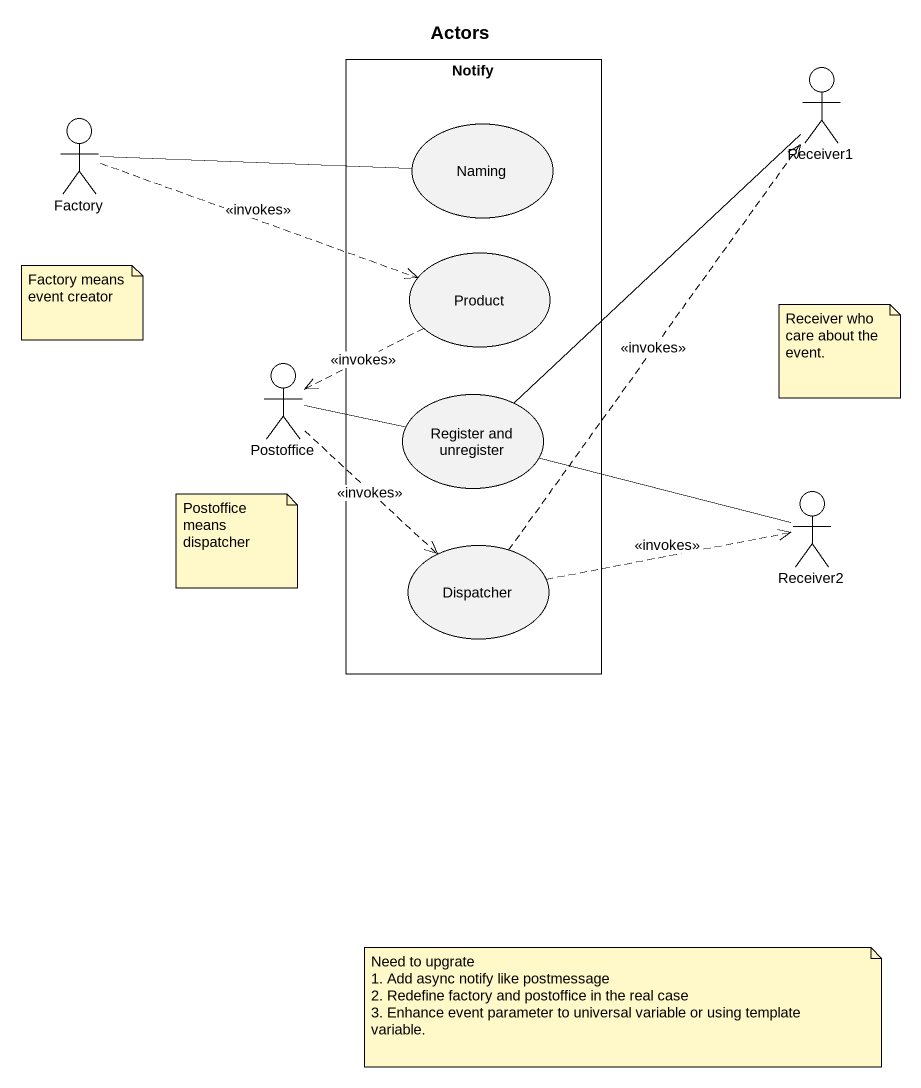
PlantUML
@startuml
title Actors
rectangle Notify {
  usecase Naming
  usecase Product
  usecase "Register and unregister" as Register_and_unregister
  usecase Dispatcher
}
actor Receiver1
actor Factory
actor Postoffice
actor Receiver2
Receiver1 -- Register_and_unregister
Factory -right- Naming
Factory .right.> Product : <<invokes>>
Product ..> Postoffice : <<invokes>>
Postoffice -right- Register_and_unregister
Postoffice ..> Dispatcher : <<invokes>>
Receiver2 -left- Register_and_unregister
Dispatcher .up.> Receiver1 : <<invokes>>
Dispatcher .right.> Receiver2 : <<invokes>>
note as N1
  Factory means event creator
end note
note as N2
  Receiver who care about the event.
end note
note as N3
  Postoffice means dispatcher
end note
note as N4
  Need to upgrate
  1. Add async notify like postmessage
  2. Redefine factory and postoffice in the real case
  3. Enhance event parameter to universal variable or using template variable.
end note
@enduml
